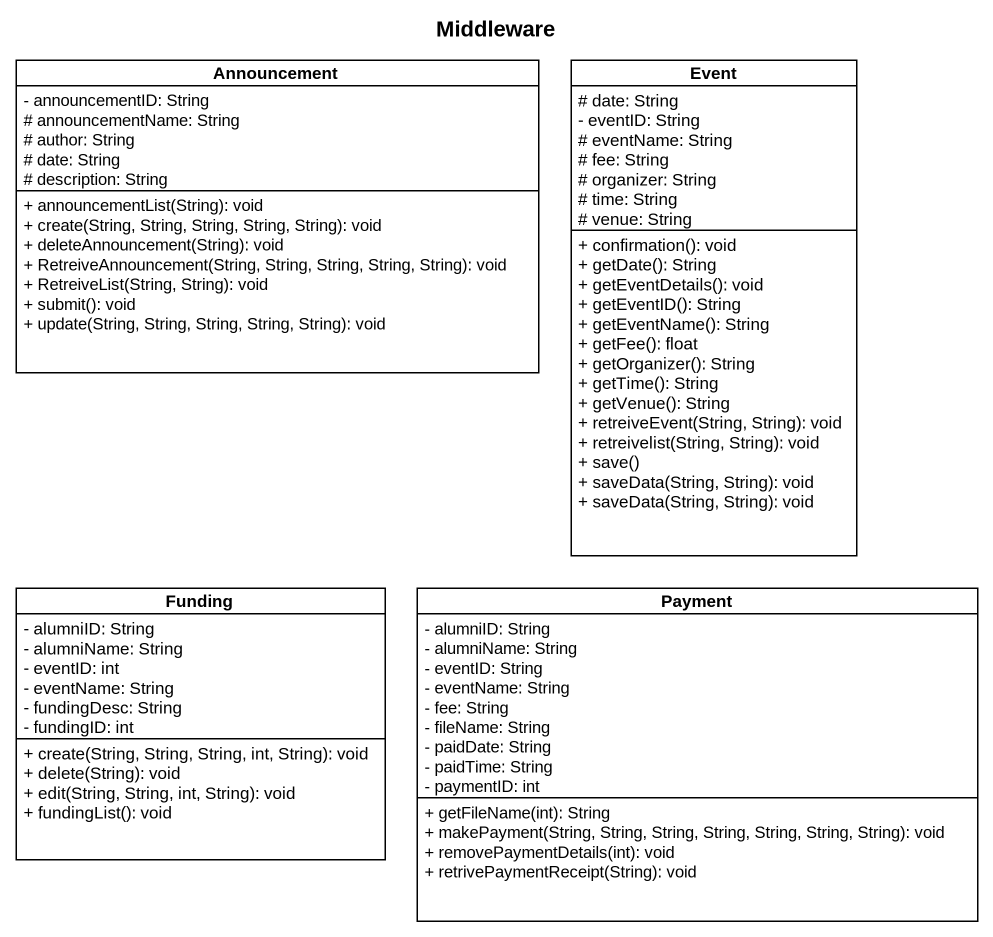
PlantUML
@startuml
title Middleware
hide circle
hide empty members
skinparam classAttributeIconSize 0
class Announcement {
  - announcementID: String
  # announcementName: String
  # author: String
  # date: String
  # description: String
  + announcementList(String): void
  + create(String, String, String, String, String): void
  + deleteAnnouncement(String): void
  + RetreiveAnnouncement(String, String, String, String, String): void
  + RetreiveList(String, String): void
  + submit(): void
  + update(String, String, String, String, String): void
}
class Event {
  # date: String
  - eventID: String
  # eventName: String
  # fee: String
  # organizer: String
  # time: String
  # venue: String
  + confirmation(): void
  + getDate(): String
  + getEventDetails(): void
  + getEventID(): String
  + getEventName(): String
  + getFee(): float
  + getOrganizer(): String
  + getTime(): String
  + getVenue(): String
  + retreiveEvent(String, String): void
  + retreivelist(String, String): void
  + save()
  + saveData(String, String): void
  + saveData(String, String): void
}
class Funding {
  - alumniID: String
  - alumniName: String
  - eventID: int
  - eventName: String
  - fundingDesc: String
  - fundingID: int
  + create(String, String, String, int, String): void
  + delete(String): void
  + edit(String, String, int, String): void
  + fundingList(): void
}
class Payment {
  - alumniID: String
  - alumniName: String
  - eventID: String
  - eventName: String
  - fee: String
  - fileName: String
  - paidDate: String
  - paidTime: String
  - paymentID: int
  + getFileName(int): String
  + makePayment(String, String, String, String, String, String, String): void
  + removePaymentDetails(int): void
  + retrivePaymentReceipt(String): void
}
@enduml
